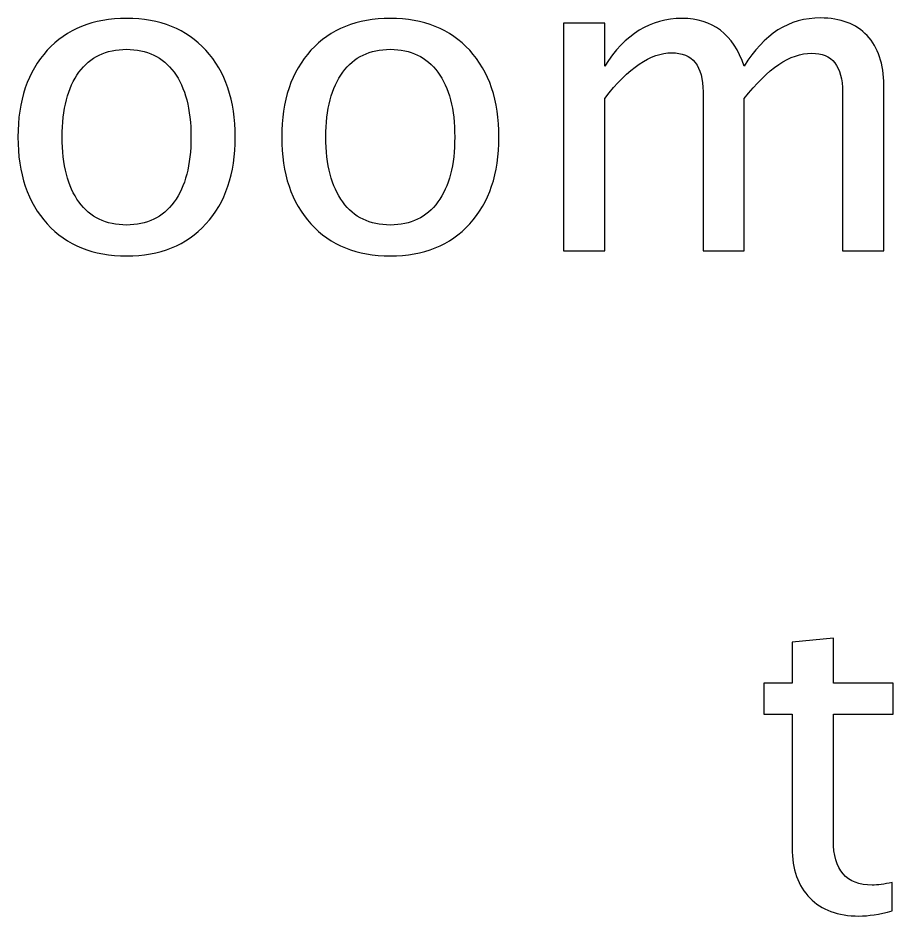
# Model space of a CAD drawing. Header units: centimetres. Extents: x -28.3 to 24.4, y -22.4 to 29.
# Drawn here: x -24.525 to -20.21, y 24.088 to 28.514 of the extents above; entities that cross this region are included whole.
import ezdxf

# ---------------------------------------------------------------- set-up
doc = ezdxf.new("R2010")
doc.units = ezdxf.units.CM
doc.header["$MEASUREMENT"] = 0
doc.layers.add('Layer 1', color=7, linetype='Continuous')

msp = doc.modelspace()

# ---------------------------------------------------------------- linework, layer by layer
at = {"layer": 'Layer 1'}
for points, knots in [([(-23.98908, 27.34104), (-24.15383, 27.34104), (-24.28436, 27.3936), (-24.38031, 27.49873), (-24.38031, 27.49873), (-24.47662, 27.60386), (-24.5246, 27.74674), (-24.5246, 27.927), (-24.5246, 27.927), (-24.5246, 28.10692), (-24.47662, 28.24944), (-24.38031, 28.35422), (-24.38031, 28.35422), (-24.28436, 28.45899), (-24.15383, 28.51156), (-23.98908, 28.51156), (-23.98908, 28.51156), (-23.82433, 28.51156), (-23.69381, 28.45899), (-23.59785, 28.35422), (-23.59785, 28.35422), (-23.50154, 28.24944), (-23.45356, 28.10692), (-23.45356, 27.927), (-23.45356, 27.927), (-23.45356, 27.74674), (-23.50154, 27.60386), (-23.59785, 27.49873), (-23.59785, 27.49873), (-23.69381, 27.3936), (-23.82433, 27.34104), (-23.98908, 27.34104)], [0, 0, 0, 0, 0.1111111, 0.1111111, 0.1111111, 0.1111111, 0.2222222, 0.2222222, 0.2222222, 0.2222222, 0.3333333, 0.3333333, 0.3333333, 0.3333333, 0.4444444, 0.4444444, 0.4444444, 0.4444444, 0.5555556, 0.5555556, 0.5555556, 0.5555556, 0.6666667, 0.6666667, 0.6666667, 0.6666667, 0.7777778, 0.7777778, 0.7777778, 0.7777778, 1, 1, 1, 1]), ([(-22.68874, 27.34104), (-22.85349, 27.34104), (-22.98402, 27.3936), (-23.07997, 27.49873), (-23.07997, 27.49873), (-23.17628, 27.60386), (-23.22426, 27.74674), (-23.22426, 27.927), (-23.22426, 27.927), (-23.22426, 28.10692), (-23.17628, 28.24944), (-23.07997, 28.35422), (-23.07997, 28.35422), (-22.98402, 28.45899), (-22.85349, 28.51156), (-22.68874, 28.51156), (-22.68874, 28.51156), (-22.52399, 28.51156), (-22.39347, 28.45899), (-22.29751, 28.35422), (-22.29751, 28.35422), (-22.2012, 28.24944), (-22.15322, 28.10692), (-22.15322, 27.927), (-22.15322, 27.927), (-22.15322, 27.74674), (-22.2012, 27.60386), (-22.29751, 27.49873), (-22.29751, 27.49873), (-22.39347, 27.3936), (-22.52399, 27.34104), (-22.68874, 27.34104)], [0, 0, 0, 0, 0.1111111, 0.1111111, 0.1111111, 0.1111111, 0.2222222, 0.2222222, 0.2222222, 0.2222222, 0.3333333, 0.3333333, 0.3333333, 0.3333333, 0.4444444, 0.4444444, 0.4444444, 0.4444444, 0.5555556, 0.5555556, 0.5555556, 0.5555556, 0.6666667, 0.6666667, 0.6666667, 0.6666667, 0.7777778, 0.7777778, 0.7777778, 0.7777778, 1, 1, 1, 1]), ([(-21.83502, 27.36644), (-21.83502, 27.36644), (-21.83502, 28.48828), (-21.83502, 28.48828), (-21.83502, 28.48828), (-21.83502, 28.48828), (-21.63182, 28.48828), (-21.63182, 28.48828), (-21.63182, 28.48828), (-21.63182, 28.48828), (-21.63182, 28.27626), (-21.63182, 28.27626), (-21.63182, 28.27626), (-21.53269, 28.43324), (-21.40569, 28.51156), (-21.25011, 28.51156), (-21.25011, 28.51156), (-21.10018, 28.51156), (-20.99823, 28.43324), (-20.9439, 28.27626), (-20.9439, 28.27626), (-20.84759, 28.43465), (-20.722, 28.51368), (-20.56784, 28.51368), (-20.56784, 28.51368), (-20.46941, 28.51368), (-20.39286, 28.48475), (-20.33818, 28.42654), (-20.33818, 28.42654), (-20.2835, 28.36833), (-20.25598, 28.28684), (-20.25598, 28.18206), (-20.25598, 28.18206), (-20.25598, 28.18206), (-20.25598, 27.36644), (-20.25598, 27.36644), (-20.25598, 27.36644), (-20.25598, 27.36644), (-20.45918, 27.36644), (-20.45918, 27.36644), (-20.45918, 27.36644), (-20.45918, 27.36644), (-20.45918, 28.14855), (-20.45918, 28.14855), (-20.45918, 28.14855), (-20.45918, 28.27626), (-20.50998, 28.34011), (-20.61158, 28.34011), (-20.61158, 28.34011), (-20.71707, 28.34011), (-20.82784, 28.26567), (-20.9439, 28.11645), (-20.9439, 28.11645), (-20.9439, 28.11645), (-20.9439, 27.36644), (-20.9439, 27.36644), (-20.9439, 27.36644), (-20.9439, 27.36644), (-21.1471, 27.36644), (-21.1471, 27.36644), (-21.1471, 27.36644), (-21.1471, 27.36644), (-21.1471, 28.14926), (-21.1471, 28.14926), (-21.1471, 28.14926), (-21.1471, 28.27802), (-21.19861, 28.34222), (-21.30197, 28.34222), (-21.30197, 28.34222), (-21.40463, 28.34222), (-21.5147, 28.26744), (-21.63182, 28.11751), (-21.63182, 28.11751), (-21.63182, 28.11751), (-21.63182, 27.36644), (-21.63182, 27.36644), (-21.63182, 27.36644), (-21.63182, 27.36644), (-21.83502, 27.36644), (-21.83502, 27.36644)], [0, 0, 0, 0, 0.047619, 0.047619, 0.047619, 0.047619, 0.0952381, 0.0952381, 0.0952381, 0.0952381, 0.1428571, 0.1428571, 0.1428571, 0.1428571, 0.1904762, 0.1904762, 0.1904762, 0.1904762, 0.2380952, 0.2380952, 0.2380952, 0.2380952, 0.2857143, 0.2857143, 0.2857143, 0.2857143, 0.3333333, 0.3333333, 0.3333333, 0.3333333, 0.3809524, 0.3809524, 0.3809524, 0.3809524, 0.4285714, 0.4285714, 0.4285714, 0.4285714, 0.4761905, 0.4761905, 0.4761905, 0.4761905, 0.5238095, 0.5238095, 0.5238095, 0.5238095, 0.5714286, 0.5714286, 0.5714286, 0.5714286, 0.6190476, 0.6190476, 0.6190476, 0.6190476, 0.6666667, 0.6666667, 0.6666667, 0.6666667, 0.7142857, 0.7142857, 0.7142857, 0.7142857, 0.7619048, 0.7619048, 0.7619048, 0.7619048, 0.8095238, 0.8095238, 0.8095238, 0.8095238, 0.8571429, 0.8571429, 0.8571429, 0.8571429, 0.9047619, 0.9047619, 0.9047619, 0.9047619, 1, 1, 1, 1]), ([(-23.98944, 27.49344), (-23.88889, 27.49344), (-23.81058, 27.53119), (-23.75484, 27.60703), (-23.75484, 27.60703), (-23.69945, 27.68253), (-23.67158, 27.78942), (-23.67158, 27.927), (-23.67158, 27.927), (-23.67158, 28.06424), (-23.69945, 28.17077), (-23.75484, 28.24627), (-23.75484, 28.24627), (-23.81058, 28.32141), (-23.88889, 28.35916), (-23.98944, 28.35916), (-23.98944, 28.35916), (-24.09033, 28.35916), (-24.16865, 28.32141), (-24.22368, 28.24627), (-24.22368, 28.24627), (-24.27907, 28.17077), (-24.30658, 28.06424), (-24.30658, 27.927), (-24.30658, 27.927), (-24.30658, 27.78942), (-24.27907, 27.68253), (-24.22368, 27.60703), (-24.22368, 27.60703), (-24.16865, 27.53119), (-24.09033, 27.49344), (-23.98944, 27.49344)], [0, 0, 0, 0, 0.1111111, 0.1111111, 0.1111111, 0.1111111, 0.2222222, 0.2222222, 0.2222222, 0.2222222, 0.3333333, 0.3333333, 0.3333333, 0.3333333, 0.4444444, 0.4444444, 0.4444444, 0.4444444, 0.5555556, 0.5555556, 0.5555556, 0.5555556, 0.6666667, 0.6666667, 0.6666667, 0.6666667, 0.7777778, 0.7777778, 0.7777778, 0.7777778, 1, 1, 1, 1]), ([(-22.6891, 27.49344), (-22.58855, 27.49344), (-22.51024, 27.53119), (-22.4545, 27.60703), (-22.4545, 27.60703), (-22.39911, 27.68253), (-22.37124, 27.78942), (-22.37124, 27.927), (-22.37124, 27.927), (-22.37124, 28.06424), (-22.39911, 28.17077), (-22.4545, 28.24627), (-22.4545, 28.24627), (-22.51024, 28.32141), (-22.58855, 28.35916), (-22.6891, 28.35916), (-22.6891, 28.35916), (-22.78999, 28.35916), (-22.86831, 28.32141), (-22.92334, 28.24627), (-22.92334, 28.24627), (-22.97873, 28.17077), (-23.00624, 28.06424), (-23.00624, 27.927), (-23.00624, 27.927), (-23.00624, 27.78942), (-22.97873, 27.68253), (-22.92334, 27.60703), (-22.92334, 27.60703), (-22.86831, 27.53119), (-22.78999, 27.49344), (-22.6891, 27.49344)], [0, 0, 0, 0, 0.1111111, 0.1111111, 0.1111111, 0.1111111, 0.2222222, 0.2222222, 0.2222222, 0.2222222, 0.3333333, 0.3333333, 0.3333333, 0.3333333, 0.4444444, 0.4444444, 0.4444444, 0.4444444, 0.5555556, 0.5555556, 0.5555556, 0.5555556, 0.6666667, 0.6666667, 0.6666667, 0.6666667, 0.7777778, 0.7777778, 0.7777778, 0.7777778, 1, 1, 1, 1]), ([(-20.21454, 24.11418), (-20.27733, 24.0969), (-20.33201, 24.08843), (-20.37823, 24.08843), (-20.37823, 24.08843), (-20.48194, 24.08843), (-20.56273, 24.11806), (-20.62059, 24.17733), (-20.62059, 24.17733), (-20.6788, 24.2366), (-20.70772, 24.31879), (-20.70772, 24.42427), (-20.70772, 24.42427), (-20.70772, 24.42427), (-20.70772, 25.08326), (-20.70772, 25.08326), (-20.70772, 25.08326), (-20.70772, 25.08326), (-20.84813, 25.08326), (-20.84813, 25.08326), (-20.84813, 25.08326), (-20.84813, 25.08326), (-20.84813, 25.23567), (-20.84813, 25.23567), (-20.84813, 25.23567), (-20.84813, 25.23567), (-20.70772, 25.23567), (-20.70772, 25.23567), (-20.70772, 25.23567), (-20.70772, 25.23567), (-20.70772, 25.43851), (-20.70772, 25.43851), (-20.70772, 25.43851), (-20.70772, 25.43851), (-20.50452, 25.45792), (-20.50452, 25.45792), (-20.50452, 25.45792), (-20.50452, 25.45792), (-20.50452, 25.23567), (-20.50452, 25.23567), (-20.50452, 25.23567), (-20.50452, 25.23567), (-20.21031, 25.23567), (-20.21031, 25.23567), (-20.21031, 25.23567), (-20.21031, 25.23567), (-20.21031, 25.08326), (-20.21031, 25.08326), (-20.21031, 25.08326), (-20.21031, 25.08326), (-20.50452, 25.08326), (-20.50452, 25.08326), (-20.50452, 25.08326), (-20.50452, 25.08326), (-20.50452, 24.46096), (-20.50452, 24.46096), (-20.50452, 24.46096), (-20.50452, 24.31421), (-20.44067, 24.24083), (-20.31332, 24.24083), (-20.31332, 24.24083), (-20.28615, 24.24083), (-20.25334, 24.24542), (-20.21454, 24.25424), (-20.21454, 24.25424), (-20.21454, 24.25424), (-20.21454, 24.11418), (-20.21454, 24.11418)], [0, 0, 0, 0, 0.0555556, 0.0555556, 0.0555556, 0.0555556, 0.1111111, 0.1111111, 0.1111111, 0.1111111, 0.1666667, 0.1666667, 0.1666667, 0.1666667, 0.2222222, 0.2222222, 0.2222222, 0.2222222, 0.2777778, 0.2777778, 0.2777778, 0.2777778, 0.3333333, 0.3333333, 0.3333333, 0.3333333, 0.3888889, 0.3888889, 0.3888889, 0.3888889, 0.4444444, 0.4444444, 0.4444444, 0.4444444, 0.5, 0.5, 0.5, 0.5, 0.5555556, 0.5555556, 0.5555556, 0.5555556, 0.6111111, 0.6111111, 0.6111111, 0.6111111, 0.6666667, 0.6666667, 0.6666667, 0.6666667, 0.7222222, 0.7222222, 0.7222222, 0.7222222, 0.7777778, 0.7777778, 0.7777778, 0.7777778, 0.8333333, 0.8333333, 0.8333333, 0.8333333, 0.8888889, 0.8888889, 0.8888889, 0.8888889, 1, 1, 1, 1])]:
    msp.add_open_spline(points, degree=3, knots=knots, dxfattribs=at)

doc.saveas('drawing.dxf')
